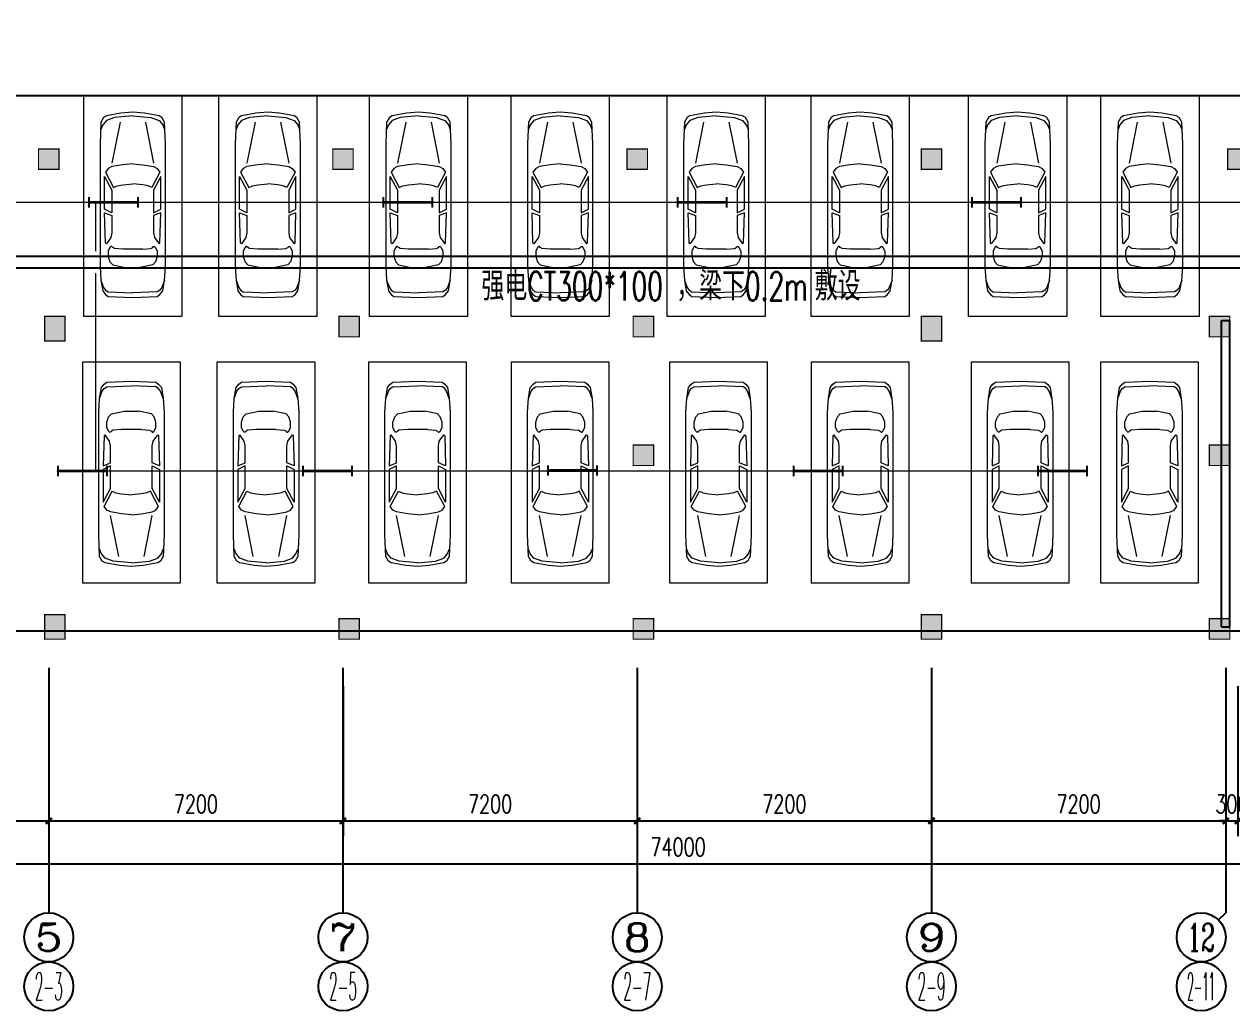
# Model space of a CAD drawing. Extents: x -6243262 to 3079315, y -2914302 to 172723.
# Drawn here: x -2602481 to -2572929, y -1016897 to -992742 of the extents above; entities that cross this region are included whole.
import ezdxf
from ezdxf.enums import TextEntityAlignment as Align

# ---------------------------------------------------------------- set-up
doc = ezdxf.new("R2010")
doc.units = 0
doc.header["$LTSCALE"] = 1000
for name, color, linetype in [('0-柱2', 6, 'Continuous'), ('0-柱网', 2, 'Continuous'), ('0-道路', 4, 'Continuous'), ('AXIS', 3, 'Continuous'), ('AXIS_TEXT', 7, 'Continuous'), ('CABLETRAY', 4, 'Continuous'), ('EQUIP-照明', 3, 'Continuous'), ('TEL_TEXT', 7, 'Continuous'), ('WALL', 9, 'Continuous'), ('WIRE-照明', 1, 'Continuous')]:
    doc.layers.add(name, color=color, linetype=linetype)
doc.layers.add('车位', color=252, linetype='Continuous', lineweight=5)
doc.styles.add('_TCH_AXIS', font='COMPLEX', dxfattribs={"bigfont": 'GBCBIG'})
doc.styles.add('_TCH_DIM_T3', font='SIMPLEX', dxfattribs={"width": 0.705882, "bigfont": 'GBCBIG'})
doc.styles.add('_TEL_DIM', font='SIMPLEX', dxfattribs={"width": 0.8, "height": 3.5, "bigfont": 'HZTXT'})
doc.styles.add('COMPLEX', font='COMPLEX')
doc.styles.get("Standard").update_dxf_attribs({"font": 'gbenor.shx', "bigfont": 'gbcbig.shx'})
doc.dimstyles.new('_TCH_ARCH&&150', dxfattribs={"dimtxt": 446.25, "dimasz": 150, "dimexe": 375, "dimexo": 450, "dimgap": 189.375, "dimtad": 1, "dimdec": 0, "dimzin": 0, "dimdsep": 46, "dimtxsty": '_TCH_DIM_T3', "dimblk": 'ARCHTICK', "dimcen": 0.09, "dimclrt": 7, "dimazin": 2, "dimtfac": 1, "dimtdec": 0, "dimtix": 1, "dimtmove": 2, "dimatfit": 3, "dimfxl": 0, "dimtolj": 1, "dimtzin": 0, "dimarcsym": 0})

# ---------------------------------------------------------------- blocks, each defined once
blk = doc.blocks.new('chewei')
at = {"layer": '车位', "color": 0}
for p, q in [((49023, 154737), (49090, 154915)), ((49090, 154915), (49134, 154982)), ((49134, 154982), (49201, 155026)), ((49201, 155026), (49801, 155049)), ((50401, 155026), (49801, 155049)), ((50467, 154982), (50401, 155026)), ((50512, 154915), (50467, 154982)), ((50578, 154737), (50512, 154915)), ((49201, 154160), (49245, 154293)), ((49245, 154293), (49312, 154360)), ((49312, 154360), (49623, 154426)), ((49623, 154426), (49978, 154426)), ((50290, 154360), (49978, 154426)), ((50356, 154293), (50290, 154360)), ((50401, 154160), (50356, 154293)), ((49201, 154026), (49201, 154160)), ((49245, 153938), (49201, 154026)), ((49556, 153982), (49356, 153960)), ((50045, 153982), (49556, 153982)), ((50045, 153982), (50245, 153960)), ((50356, 153938), (50401, 154026)), ((50401, 154026), (50401, 154160)), ((49134, 153826), (49112, 153093)), ((49156, 153849), (49134, 153826)), ((49267, 153693), (49156, 153849)), ((49267, 153915), (49245, 153938)), ((49290, 153915), (49267, 153915)), ((49290, 153582), (49267, 153693)), ((49312, 153938), (49290, 153915)), ((49356, 153960), (49312, 153938)), ((50245, 153960), (50290, 153938)), ((50290, 153938), (50312, 153915)), ((50312, 153915), (50334, 153915)), ((50312, 153582), (50334, 153693)), ((50334, 153915), (50356, 153938)), ((50334, 153693), (50445, 153849)), ((50445, 153849), (50467, 153826)), ((50467, 153826), (50490, 153093)), ((49290, 153160), (49290, 153582)), ((50312, 153160), (50312, 153582)), ((49112, 153093), (49290, 153160)), ((49290, 153093), (49112, 153004)), ((49290, 152538), (49290, 153093)), ((50490, 153093), (50312, 153160)), ((50312, 153093), (50490, 153004)), ((50312, 152538), (50312, 153093)), ((49112, 153004), (49112, 152204)), ((50490, 153004), (50490, 152204)), ((49112, 152204), (49290, 152538)), ((50490, 152204), (50312, 152538)), ((49134, 152093), (49334, 152471)), ((49334, 152471), (49423, 152427)), ((49423, 152427), (49556, 152404)), ((49556, 152404), (49801, 152382)), ((50045, 152404), (49801, 152382)), ((50178, 152427), (50045, 152404)), ((50267, 152471), (50178, 152427)), ((50467, 152093), (50267, 152471)), ((49201, 152004), (49134, 152093)), ((49290, 151960), (49201, 152004)), ((49556, 151916), (49290, 151960)), ((49801, 151893), (49556, 151916)), ((49801, 151893), (50045, 151916)), ((50045, 151916), (50312, 151960)), ((50312, 151960), (50401, 152004)), ((50401, 152004), (50467, 152093)), ((49490, 150871), (49290, 151871)), ((50112, 150871), (50312, 151871)), ((49067, 150938), (49023, 151049)), ((50534, 150938), (50578, 151049)), ((49156, 150827), (49067, 150938)), ((49356, 150760), (49156, 150827)), ((49801, 150716), (49356, 150760)), ((49801, 150716), (50245, 150760)), ((50245, 150760), (50445, 150827)), ((50445, 150827), (50534, 150938))]:
    blk.add_line(p, q, dxfattribs=at)
for points in [[(48601, 150227), (51001, 150227), (51001, 155627), (48601, 155627)], [(50578, 154737), (50601, 154404), (50601, 151404), (50578, 150871), (50512, 150760), (50445, 150716), (50090, 150649), (49801, 150627), (49512, 150649), (49156, 150716), (49090, 150760), (49023, 150871), (49001, 151404), (49001, 154404), (49023, 154737), (49067, 155004), (49134, 155093), (49201, 155137), (49801, 155160), (50401, 155137), (50467, 155093), (50534, 155004)]]:
    blk.add_lwpolyline(points, close=True, dxfattribs=at)
blk = doc.blocks.new('0-柱2')
at = {"layer": '0-柱2'}
h = blk.add_hatch(color=0, dxfattribs=at)
h.dxf.hatch_style = 1
h.paths.add_polyline_path([(21450, 12000), (21950, 12000), (21950, 11500), (21450, 11500)])
h = blk.add_hatch(color=0, dxfattribs=at)
h.dxf.hatch_style = 1
h.paths.add_polyline_path([(28650, 12000), (29150, 12000), (29150, 11500), (28650, 11500)])
h = blk.add_hatch(color=0, dxfattribs=at)
h.dxf.hatch_style = 1
h.paths.add_polyline_path([(35850, 12000), (36350, 12000), (36350, 11500), (35850, 11500)])
h = blk.add_hatch(color=0, dxfattribs=at)
h.dxf.hatch_style = 1
h.paths.add_polyline_path([(43050, 12000), (43550, 12000), (43550, 11500), (43050, 11500)])
h = blk.add_hatch(color=0, dxfattribs=at)
h.dxf.hatch_style = 1
h.paths.add_polyline_path([(50550, 12000), (51050, 12000), (51050, 11500), (50550, 11500)])
at = {"layer": '0-柱2', "color": 0, "const_width": 30}
for points in [[(21450, 12000), (21950, 12000), (21950, 11500), (21450, 11500)], [(28650, 12000), (29150, 12000), (29150, 11500), (28650, 11500)], [(35850, 12000), (36350, 12000), (36350, 11500), (35850, 11500)], [(43050, 12000), (43550, 12000), (43550, 11500), (43050, 11500)], [(50550, 12000), (51050, 12000), (51050, 11500), (50550, 11500)]]:
    blk.add_lwpolyline(points, close=True, dxfattribs=at)
blk = doc.blocks.new('柱网22222')
at = {"layer": '0-柱网'}
h = blk.add_hatch(color=0, dxfattribs=at)
h.dxf.hatch_style = 1
h.paths.add_polyline_path([(97500, 330556), (98000, 330556), (98000, 330056), (97500, 330056)])
h = blk.add_hatch(color=0, dxfattribs=at)
h.dxf.hatch_style = 1
h.paths.add_polyline_path([(104550, 330556), (105050, 330556), (105050, 329956), (104550, 329956)])
h = blk.add_hatch(color=0, dxfattribs=at)
h.dxf.hatch_style = 1
h.paths.add_polyline_path([(111900, 330556), (112400, 330556), (112400, 329956), (111900, 329956)])
h = blk.add_hatch(color=0, dxfattribs=at)
h.dxf.hatch_style = 1
h.paths.add_polyline_path([(119100, 330556), (119600, 330556), (119600, 330056), (119100, 330056)])
h = blk.add_hatch(color=0, dxfattribs=at)
h.dxf.hatch_style = 1
h.paths.add_polyline_path([(126300, 330556), (126800, 330556), (126800, 330056), (126300, 330056)])
h = blk.add_hatch(color=0, dxfattribs=at)
h.dxf.hatch_style = 1
h.paths.add_polyline_path([(133350, 330556), (133850, 330556), (133850, 329956), (133350, 329956)])
h = blk.add_hatch(color=0, dxfattribs=at)
h.dxf.hatch_style = 1
h.paths.add_polyline_path([(140400, 330556), (140900, 330556), (140900, 330056), (140400, 330056)])
h = blk.add_hatch(color=0, dxfattribs=at)
h.dxf.hatch_style = 1
h.paths.add_polyline_path([(104600, 327456), (105000, 327456), (105000, 326856), (104600, 326856)])
h = blk.add_hatch(color=0, dxfattribs=at)
h.dxf.hatch_style = 1
h.paths.add_polyline_path([(97500, 327406), (98000, 327406), (98000, 326906), (97500, 326906)])
h = blk.add_hatch(color=0, dxfattribs=at)
h.dxf.hatch_style = 1
h.paths.add_polyline_path([(126300, 327406), (126800, 327406), (126800, 326906), (126300, 326906)])
h = blk.add_hatch(color=0, dxfattribs=at)
h.dxf.hatch_style = 1
h.paths.add_polyline_path([(140400, 327406), (140900, 327406), (140900, 326906), (140400, 326906)])
h = blk.add_hatch(color=0, dxfattribs=at)
h.dxf.hatch_style = 1
h.paths.add_polyline_path([(97500, 323156), (98000, 323156), (98000, 322656), (97500, 322656)])
h = blk.add_hatch(color=0, dxfattribs=at)
h.dxf.hatch_style = 1
h.paths.add_polyline_path([(104550, 323256), (105050, 323256), (105050, 322656), (104550, 322656)])
h = blk.add_hatch(color=0, dxfattribs=at)
h.dxf.hatch_style = 1
h.paths.add_polyline_path([(111900, 323256), (112400, 323256), (112400, 322656), (111900, 322656)])
h = blk.add_hatch(color=0, dxfattribs=at)
h.dxf.hatch_style = 1
h.paths.add_polyline_path([(119100, 323156), (119600, 323156), (119600, 322656), (119100, 322656)])
h = blk.add_hatch(color=0, dxfattribs=at)
h.dxf.hatch_style = 1
h.paths.add_polyline_path([(126300, 323156), (126800, 323156), (126800, 322656), (126300, 322656)])
h = blk.add_hatch(color=0, dxfattribs=at)
h.dxf.hatch_style = 1
h.paths.add_polyline_path([(133350, 323256), (133850, 323256), (133850, 322656), (133350, 322656)])
h = blk.add_hatch(color=0, dxfattribs=at)
h.dxf.hatch_style = 1
h.paths.add_polyline_path([(140400, 323156), (140900, 323156), (140900, 322656), (140400, 322656)])
at = {"layer": '0-柱网', "color": 0, "const_width": 30}
for points in [[(97500, 330556), (98000, 330556), (98000, 330056), (97500, 330056)], [(104550, 330556), (105050, 330556), (105050, 329956), (104550, 329956)], [(111900, 330556), (112400, 330556), (112400, 329956), (111900, 329956)], [(119100, 330556), (119600, 330556), (119600, 330056), (119100, 330056)], [(126300, 330556), (126800, 330556), (126800, 330056), (126300, 330056)], [(133350, 330556), (133850, 330556), (133850, 329956), (133350, 329956)], [(140400, 330556), (140900, 330556), (140900, 330056), (140400, 330056)], [(104600, 327456), (105000, 327456), (105000, 326856), (104600, 326856)], [(97500, 327406), (98000, 327406), (98000, 326906), (97500, 326906)], [(126300, 327406), (126800, 327406), (126800, 326906), (126300, 326906)], [(140400, 327406), (140900, 327406), (140900, 326906), (140400, 326906)], [(97500, 323156), (98000, 323156), (98000, 322656), (97500, 322656)], [(104550, 323256), (105050, 323256), (105050, 322656), (104550, 322656)], [(111900, 323256), (112400, 323256), (112400, 322656), (111900, 322656)], [(119100, 323156), (119600, 323156), (119600, 322656), (119100, 322656)], [(126300, 323156), (126800, 323156), (126800, 322656), (126300, 322656)], [(133350, 323256), (133850, 323256), (133850, 322656), (133350, 322656)], [(140400, 323156), (140900, 323156), (140900, 322656), (140400, 322656)]]:
    blk.add_lwpolyline(points, close=True, dxfattribs=at)
blk = doc.blocks.new('_ArchTick')
at = {"color": 0, "linetype": 'ByBlock', "const_width": 0.4}
blk.add_lwpolyline([(-0.5, -0.5), (0.5, 0.5)], dxfattribs=at)
blk = doc.blocks.new('*D423')
at = {"layer": 'AXIS', "color": 0, "lineweight": -2, "transparency": 16777216}
for p, q in [((1160029, -1149834), (1160029, -1154259)), ((1234029, -1149834), (1234029, -1154259)), ((1160029, -1153884), (1234029, -1153884))]:
    blk.add_line(p, q, dxfattribs=at)
at = {"layer": 'Defpoints', "color": 0, "transparency": 16777216}
for p in [(1160029, -1149384), (1234029, -1149384), (1234029, -1153884)]:
    blk.add_point(p, dxfattribs=at)
at = {"layer": 'AXIS', "color": 0, "lineweight": -2, "transparency": 16777216, "xscale": 150, "yscale": 150, "zscale": 150, "rotation": 180}
blk.add_blockref('_ArchTick', (1160029, -1153884), dxfattribs=at)
at = {"layer": 'AXIS', "color": 0, "lineweight": -2, "transparency": 16777216, "xscale": 150, "yscale": 150, "zscale": 150}
blk.add_blockref('_ArchTick', (1234029, -1153884), dxfattribs=at)
at = {"layer": 'AXIS', "color": 7, "transparency": 16777216, "insert": (1197029, -1153472), "char_height": 446.2, "attachment_point": 5, "style": '_TCH_DIM_T3'}
blk.add_mtext('\\A1;74000', dxfattribs=at)
blk = doc.blocks.new('*D428')
at = {"layer": 'AXIS', "color": 0, "lineweight": -2, "transparency": 16777216}
for p, q in [((1178029, -1149534), (1178029, -1153209)), ((1181629, -1149534), (1181629, -1153209)), ((1178029, -1152834), (1181629, -1152834))]:
    blk.add_line(p, q, dxfattribs=at)
at = {"layer": 'Defpoints', "color": 0, "transparency": 16777216}
for p in [(1178029, -1149084), (1181629, -1149084), (1181629, -1152834)]:
    blk.add_point(p, dxfattribs=at)
at = {"layer": 'AXIS', "color": 0, "lineweight": -2, "transparency": 16777216, "xscale": 150, "yscale": 150, "zscale": 150, "rotation": 180}
blk.add_blockref('_ArchTick', (1178029, -1152834), dxfattribs=at)
at = {"layer": 'AXIS', "color": 0, "lineweight": -2, "transparency": 16777216, "xscale": 150, "yscale": 150, "zscale": 150}
blk.add_blockref('_ArchTick', (1181629, -1152834), dxfattribs=at)
at = {"layer": 'AXIS', "color": 7, "transparency": 16777216, "insert": (1179829, -1152422), "char_height": 446.2, "attachment_point": 5, "style": '_TCH_DIM_T3'}
blk.add_mtext('\\A1;3600', dxfattribs=at)
blk = doc.blocks.new('*D429')
at = {"layer": 'AXIS', "color": 0, "lineweight": -2, "transparency": 16777216}
for p, q in [((1181629, -1149534), (1181629, -1153209)), ((1188829, -1149534), (1188829, -1153209)), ((1181629, -1152834), (1188829, -1152834))]:
    blk.add_line(p, q, dxfattribs=at)
at = {"layer": 'Defpoints', "color": 0, "transparency": 16777216}
for p in [(1181629, -1149084), (1188829, -1149084), (1188829, -1152834)]:
    blk.add_point(p, dxfattribs=at)
at = {"layer": 'AXIS', "color": 0, "lineweight": -2, "transparency": 16777216, "xscale": 150, "yscale": 150, "zscale": 150, "rotation": 180}
blk.add_blockref('_ArchTick', (1181629, -1152834), dxfattribs=at)
at = {"layer": 'AXIS', "color": 0, "lineweight": -2, "transparency": 16777216, "xscale": 150, "yscale": 150, "zscale": 150}
blk.add_blockref('_ArchTick', (1188829, -1152834), dxfattribs=at)
at = {"layer": 'AXIS', "color": 7, "transparency": 16777216, "insert": (1185229, -1152422), "char_height": 446.2, "attachment_point": 5, "style": '_TCH_DIM_T3'}
blk.add_mtext('\\A1;7200', dxfattribs=at)
blk = doc.blocks.new('*D430')
at = {"layer": 'AXIS', "color": 0, "lineweight": -2, "transparency": 16777216}
for p, q in [((1188829, -1149534), (1188829, -1153209)), ((1196029, -1149534), (1196029, -1153209)), ((1188829, -1152834), (1196029, -1152834))]:
    blk.add_line(p, q, dxfattribs=at)
at = {"layer": 'Defpoints', "color": 0, "transparency": 16777216}
for p in [(1188829, -1149084), (1196029, -1149084), (1196029, -1152834)]:
    blk.add_point(p, dxfattribs=at)
at = {"layer": 'AXIS', "color": 0, "lineweight": -2, "transparency": 16777216, "xscale": 150, "yscale": 150, "zscale": 150, "rotation": 180}
blk.add_blockref('_ArchTick', (1188829, -1152834), dxfattribs=at)
at = {"layer": 'AXIS', "color": 0, "lineweight": -2, "transparency": 16777216, "xscale": 150, "yscale": 150, "zscale": 150}
blk.add_blockref('_ArchTick', (1196029, -1152834), dxfattribs=at)
at = {"layer": 'AXIS', "color": 7, "transparency": 16777216, "insert": (1192429, -1152422), "char_height": 446.2, "attachment_point": 5, "style": '_TCH_DIM_T3'}
blk.add_mtext('\\A1;7200', dxfattribs=at)
blk = doc.blocks.new('*D431')
at = {"layer": 'AXIS', "color": 0, "lineweight": -2, "transparency": 16777216}
for p, q in [((1196029, -1149534), (1196029, -1153209)), ((1203229, -1149534), (1203229, -1153209)), ((1196029, -1152834), (1203229, -1152834))]:
    blk.add_line(p, q, dxfattribs=at)
at = {"layer": 'Defpoints', "color": 0, "transparency": 16777216}
for p in [(1196029, -1149084), (1203229, -1149084), (1203229, -1152834)]:
    blk.add_point(p, dxfattribs=at)
at = {"layer": 'AXIS', "color": 0, "lineweight": -2, "transparency": 16777216, "xscale": 150, "yscale": 150, "zscale": 150, "rotation": 180}
blk.add_blockref('_ArchTick', (1196029, -1152834), dxfattribs=at)
at = {"layer": 'AXIS', "color": 0, "lineweight": -2, "transparency": 16777216, "xscale": 150, "yscale": 150, "zscale": 150}
blk.add_blockref('_ArchTick', (1203229, -1152834), dxfattribs=at)
at = {"layer": 'AXIS', "color": 7, "transparency": 16777216, "insert": (1199629, -1152422), "char_height": 446.2, "attachment_point": 5, "style": '_TCH_DIM_T3'}
blk.add_mtext('\\A1;7200', dxfattribs=at)
blk = doc.blocks.new('*D432')
at = {"layer": 'AXIS', "color": 0, "lineweight": -2, "transparency": 16777216}
for p, q in [((1203229, -1149534), (1203229, -1153209)), ((1210429, -1149534), (1210429, -1153209)), ((1203229, -1152834), (1210429, -1152834))]:
    blk.add_line(p, q, dxfattribs=at)
at = {"layer": 'Defpoints', "color": 0, "transparency": 16777216}
for p in [(1203229, -1149084), (1210429, -1149084), (1210429, -1152834)]:
    blk.add_point(p, dxfattribs=at)
at = {"layer": 'AXIS', "color": 0, "lineweight": -2, "transparency": 16777216, "xscale": 150, "yscale": 150, "zscale": 150, "rotation": 180}
blk.add_blockref('_ArchTick', (1203229, -1152834), dxfattribs=at)
at = {"layer": 'AXIS', "color": 0, "lineweight": -2, "transparency": 16777216, "xscale": 150, "yscale": 150, "zscale": 150}
blk.add_blockref('_ArchTick', (1210429, -1152834), dxfattribs=at)
at = {"layer": 'AXIS', "color": 7, "transparency": 16777216, "insert": (1206829, -1152422), "char_height": 446.2, "attachment_point": 5, "style": '_TCH_DIM_T3'}
blk.add_mtext('\\A1;7200', dxfattribs=at)
blk = doc.blocks.new('*D433')
at = {"layer": 'AXIS', "color": 0, "lineweight": -2, "transparency": 16777216}
for p, q in [((1210429, -1149534), (1210429, -1153209)), ((1210729, -1149534), (1210729, -1153209)), ((1210429, -1152834), (1210279, -1152834)), ((1210429, -1152834), (1210729, -1152834)), ((1210729, -1152834), (1210879, -1152834))]:
    blk.add_line(p, q, dxfattribs=at)
at = {"layer": 'Defpoints', "color": 0, "transparency": 16777216}
for p in [(1210429, -1149084), (1210729, -1149084), (1210729, -1152834)]:
    blk.add_point(p, dxfattribs=at)
at = {"layer": 'AXIS', "color": 0, "lineweight": -2, "transparency": 16777216, "xscale": 150, "yscale": 150, "zscale": 150}
blk.add_blockref('_ArchTick', (1210429, -1152834), dxfattribs=at)
at = {"layer": 'AXIS', "color": 0, "lineweight": -2, "transparency": 16777216, "xscale": 150, "yscale": 150, "zscale": 150, "rotation": 180}
blk.add_blockref('_ArchTick', (1210729, -1152834), dxfattribs=at)
at = {"layer": 'AXIS', "color": 7, "transparency": 16777216, "insert": (1210579, -1152422), "char_height": 446.2, "attachment_point": 5, "style": '_TCH_DIM_T3'}
blk.add_mtext('\\A1;300', dxfattribs=at)
blk = doc.blocks.new('_AXISO')
at = {"color": 0}
blk.add_circle((0, 0), 0.5, dxfattribs=at)
at = {"layer": 'AXIS_TEXT', "color": 0, "style": 'COMPLEX', "width": 1.041667}
blk.add_attdef('A', text='', height=0.56, dxfattribs=at).set_placement((-0.25, -0.28), (0.25, -0.28), align=Align.FIT)
blk = doc.blocks.new('$equip$00001159')
for p, q in [((-1.2, 0.25), (-1.2, -0.25)), ((-1.2, 0), (1.2, 0)), ((1.2, 0.25), (1.2, -0.25))]:
    blk.add_line(p, q)
at = {"const_width": 0.14}
blk.add_lwpolyline([(-1.2, 0), (1.2, 0)], dxfattribs=at)
at = {"layer": 'EQUIP-照明'}
for p in [(-1.2, 0), (0, 0), (1.2, 0)]:
    blk.add_point(p, dxfattribs=at)
at = {"layer": 'EQUIP-照明', "flags": 9}
blk.add_attdef('A', (0, 0), '', height=0.00002, dxfattribs=at)
blk = doc.blocks.new('43242')
at = {"color": 8}
blk.add_lwpolyline([(1178128.8, -1148184.4), (1234087.7, -1148184.4), (1238763.2, -1139736), (1224498.8, -1116977.4)], dxfattribs=at)
at = {"layer": '0-道路', "color": 8}
blk.add_line((1222129.8, -1135084.4), (1174328.7, -1135084.4), dxfattribs=at)
at = {"layer": 'AXIS', "color": 8}
for p, q in [((1181628.8, -1149084.4), (1181628.8, -1155084.4)), ((1188828.8, -1149084.4), (1188828.8, -1155084.4)), ((1196028.8, -1149084.4), (1196028.8, -1155084.4)), ((1203228.8, -1149084.4), (1203228.8, -1155084.4)), ((1210428.8, -1149084.4), (1210428.8, -1155084.4)), ((1210253, -1155260.1), (1210428.8, -1155084.4))]:
    blk.add_line(p, q, dxfattribs=at)
for centre in [(1181628.8, -1156884.4), (1188828.8, -1156884.4), (1196028.8, -1156884.4), (1203228.8, -1156884.4), (1209828.8, -1156884.4)]:
    blk.add_circle(centre, 600, dxfattribs=at)
at = {"layer": 'WALL', "color": 8}
for p, q in [((1210328.8, -1148084.4), (1210328.8, -1140584.4)), ((1210328.8, -1140584.4), (1210528.8, -1140584.4)), ((1210528.8, -1148084.4), (1210528.8, -1140584.4)), ((1210328.8, -1148084.4), (1210528.8, -1148084.4))]:
    blk.add_line(p, q, dxfattribs=at)
at = {"layer": '0-柱2', "color": 8}
blk.add_blockref('0-柱2', (1159928.8, -1148384.4), dxfattribs=at)
at = {"layer": '0-柱网', "color": 8}
blk.add_blockref('柱网22222', (1069628.4, -1471040.3), dxfattribs=at)
at = {"layer": 'AXIS', "color": 8}
ref = blk.add_blockref('_AXISO', (1181628.8, -1155684.4), dxfattribs=dict(at, xscale=1200, yscale=1200, zscale=1200))
ref.add_attrib('A', '5', dxfattribs={"layer": 'AXIS_TEXT', "color": 8, "height": 678.8, "style": '_TCH_AXIS', "width": 1.5}).set_placement((1181289.4, -1156023.8), (1181968.2, -1156023.8), align=Align.FIT)
ref = blk.add_blockref('_AXISO', (1188828.8, -1155684.4), dxfattribs=dict(at, xscale=1200, yscale=1200, zscale=1200))
ref.add_attrib('A', '7', dxfattribs={"layer": 'AXIS_TEXT', "color": 8, "height": 678.8, "style": '_TCH_AXIS', "width": 1.5}).set_placement((1188489.4, -1156023.8), (1189168.2, -1156023.8), align=Align.FIT)
ref = blk.add_blockref('_AXISO', (1196028.8, -1155684.4), dxfattribs=dict(at, xscale=1200, yscale=1200, zscale=1200))
ref.add_attrib('A', '8', dxfattribs={"layer": 'AXIS_TEXT', "color": 8, "height": 678.8, "style": '_TCH_AXIS', "width": 1.5}).set_placement((1195689.4, -1156023.8), (1196368.2, -1156023.8), align=Align.FIT)
ref = blk.add_blockref('_AXISO', (1203228.8, -1155684.4), dxfattribs=dict(at, xscale=1200, yscale=1200, zscale=1200))
ref.add_attrib('A', '9', dxfattribs={"layer": 'AXIS_TEXT', "color": 8, "height": 678.8, "style": '_TCH_AXIS', "width": 1.5}).set_placement((1202889.4, -1156023.8), (1203568.2, -1156023.8), align=Align.FIT)
ref = blk.add_blockref('_AXISO', (1209828.8, -1155684.4), dxfattribs=dict(at, xscale=1200, yscale=1200, zscale=1200))
ref.add_attrib('A', '12', dxfattribs={"layer": 'AXIS_TEXT', "color": 8, "height": 678.82, "style": '_TCH_AXIS', "width": 0.724138}).set_placement((1209489.4, -1156023.8), (1210168.2, -1156023.8), align=Align.FIT)
at = {"layer": '车位', "color": 8, "xscale": -1, "rotation": 180}
for p in [(1133882.4, -984857.6), (1137187.9, -984857.6), (1140873, -984857.6), (1144343.8, -984857.6), (1148162.2, -984857.6), (1151685.4, -984857.6), (1155536.4, -984857.6), (1158774.8, -984857.6)]:
    blk.add_blockref('chewei', p, dxfattribs=at)
at = {"layer": '车位', "color": 8}
for p in [(1133849.7, -1297231.9), (1137144.6, -1297231.9), (1140850.4, -1297231.9), (1144344.6, -1297231.9), (1148217.8, -1297231.9), (1151682.6, -1297231.9), (1155598.1, -1297231.9), (1158763.1, -1297231.9)]:
    blk.add_blockref('chewei', p, dxfattribs=at)
at = {"layer": 'AXIS', "color": 7, "style": '_TCH_AXIS'}
for s, width, p, p2 in [('2-3', 0.35, (1181289.4, -1157223.8), (1181968.2, -1157223.8)), ('2-5', 0.35, (1188489.4, -1157223.8), (1189168.2, -1157223.8)), ('2-7', 0.35, (1195689.4, -1157223.8), (1196368.2, -1157223.8)), ('2-9', 0.35, (1202889.4, -1157223.8), (1203568.2, -1157223.8)), ('2-11', 0.3, (1209489.4, -1157223.8), (1210168.2, -1157223.8))]:
    blk.add_text(s, height=678.82, dxfattribs=dict(at, width=width)).set_placement(p, p2, align=Align.FIT)
at = {"layer": 'AXIS', "color": 8}
for p1, p2, distance, picture, middle in [((1178028.8, -1149084.4), (1181628.8, -1149084.4), -3750, '*D428', (1179828.8, -1152421.9)), ((1181628.8, -1149084.4), (1188828.8, -1149084.4), -3750, '*D429', (1185228.8, -1152421.9)), ((1188828.8, -1149084.4), (1196028.8, -1149084.4), -3750, '*D430', (1192428.8, -1152421.9)), ((1196028.8, -1149084.4), (1203228.8, -1149084.4), -3750, '*D431', (1199628.8, -1152421.9)), ((1203228.8, -1149084.4), (1210428.8, -1149084.4), -3750, '*D432', (1206828.8, -1152421.9)), ((1210428.8, -1149084.4), (1210728.8, -1149084.4), -3750, '*D433', (1210578.8, -1152421.9)), ((1160028.8, -1149384.4), (1234028.8, -1149384.4), -4500, '*D423', (1197028.8, -1153471.9))]:
    dim = blk.add_aligned_dim(p1=p1, p2=p2, distance=distance, dimstyle='_TCH_ARCH&&150', dxfattribs=at)
    dim.commit()
    dim.dimension.update_dxf_attribs({"geometry": picture, "text_midpoint": middle})

msp = doc.modelspace()

# ---------------------------------------------------------------- linework, layer by layer
at = {"layer": 'CABLETRAY'}
for p, q in [((-2611347.6, -998418.7), (-2567011.5, -998418.7)), ((-2567011.5, -998718.7), (-2611347.6, -998718.7))]:
    msp.add_line(p, q, dxfattribs=at)
at = {"layer": 'WIRE-照明', "linetype": 'Continuous', "const_width": 35}
for points in [[(-2606895.4, -997102.4), (-2600895.4, -997102.4)], [(-2600731.3, -998306.2), (-2600731.3, -997102.4)], [(-2599695.4, -997102.4), (-2593695.4, -997102.4)], [(-2592495.4, -997102.4), (-2586495.4, -997102.4)], [(-2585295.4, -997102.4), (-2579295.4, -997102.4)], [(-2578095.4, -997102.4), (-2572095.4, -997102.4)], [(-2600731.3, -1003682), (-2600731.3, -998831.2)], [(-2600458.8, -1003682.6), (-2595658.8, -1003682.6)], [(-2594458.8, -1003682.6), (-2589665.2, -1003682.6)], [(-2588465.2, -1003682.6), (-2583658.8, -1003682.6)], [(-2582458.8, -1003682.6), (-2577679.8, -1003682.6)]]:
    msp.add_lwpolyline(points, dxfattribs=at)

# ---------------------------------------------------------------- block references
msp.add_blockref('43242', (-3783507.8, 140587.5))
at = {"layer": 'EQUIP-照明', "xscale": 500, "yscale": 500, "zscale": 500}
for p in [(-2600295.4, -997102.4), (-2593095.4, -997102.4), (-2585895.4, -997102.4), (-2578695.4, -997102.4), (-2601058.8, -1003682), (-2595058.8, -1003682), (-2589065.2, -1003669.3), (-2583058.8, -1003682), (-2577079.8, -1003682.6)]:
    msp.add_blockref('$equip$00001159', p, dxfattribs=at)

# ---------------------------------------------------------------- texts
at = {"layer": 'TEL_TEXT', "style": '_TEL_DIM'}
for s, width, p in [('强电', 0.8, (-2591291.1, -999506.7)), ('CT300*100', 0.64, (-2590171.1, -999506.7)), ('，梁下', 0.8, (-2586523.1, -999506.7)), ('0.2m', 0.64, (-2584843.1, -999506.7)), ('敷设', 0.8, (-2583136.4, -999506.7))]:
    msp.add_text(s, height=700, dxfattribs=dict(at, width=width)).set_placement(p)

doc.saveas('drawing.dxf')
